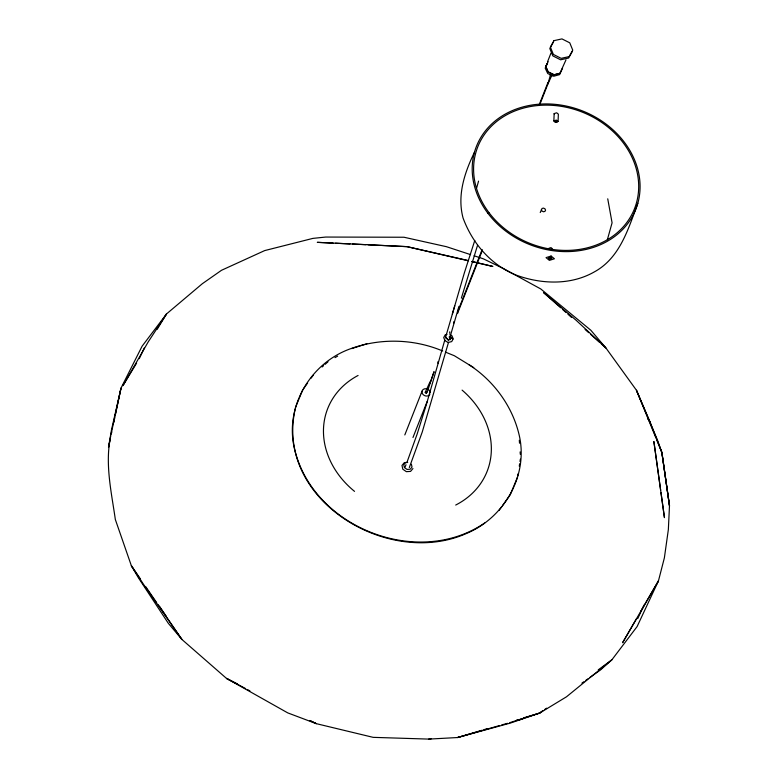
<?xml version="1.0" encoding="UTF-8"?>
<svg xmlns="http://www.w3.org/2000/svg" width="778" height="778" viewBox="0 0 778 778"><rect width="100%" height="100%" fill="white"/><g stroke="black" fill="none" stroke-linecap="round" stroke-linejoin="round"><path stroke-width="1.17" d="M437.926 363.19L437.975 361.692M449.703 333.285L449.762 331.788M453.632 323.317L453.691 321.81M430.059 383.165L434.056 371.66L427.025 392.511L426.12 393.153L425.284 392.268L430.117 381.638M540.049 103.921L547.907 83.975L550.668 74.143M553.858 120.882L554.169 113.588L556.688 112.791L558.361 114.162L558.059 121.456L555.531 122.253L553.858 120.882L556.387 120.084L558.059 121.456M549.142 258.821L548.616 257.985L549.706 257.372L551.32 257.596L551.845 258.422L550.756 259.035L549.142 258.821L549.161 258.208M550.756 259.035L550.775 258.432M295.261 408.674C274.459 499.748 387.882 568.446 466.421 533.484C503.347 518.167 527.61 477.391 519.723 437.576C513.538 407.672 494.409 381.162 468.901 364.658M517.72 475.961L518.051 473.86M519.266 466.148L519.636 463.814M520.005 461.471L520.375 459.127M110.797 435.729C104.69 463.396 111.429 491.978 115.338 519.519L131.346 565.703L138.367 577.723L168.281 623.256L181.926 639.487L226.495 678.406L287.772 712.901L316.335 723.666L373.148 737.35L428.882 739.1L457.561 737.534L510.407 723.063L539.728 713.047L566.472 696.816L611.887 659.802L637.104 626.572L658.451 580.894L664.373 557.865L668.351 529.585L669.488 505.729L661.874 452.514L657.42 439.959L636.433 390.225L605.887 347.941L590.833 330.242L540.759 288.949L503.609 268.653L483.274 258.792L474.065 255.768M111.254 433.424L121.008 388.096L142.102 346.191L166.521 313.942L202.309 283.727L221.506 270.287L264.695 250.584L312.892 238.389L325.671 237.057L404.015 237.241L446.436 246.694L470.612 254.63M110.009 440.183L108.512 447.282L111.526 429.719L121.008 388.096L115.261 415.326M111.254 434.26L111.76 431.897M113.753 422.425L114.755 417.689M448.517 342.33L422.25 432.014L409.316 467.559M476.671 187.868L478.558 181.109M607.365 239.712L612.082 222.809L607.735 198.818M445.424 337.837L464.378 272.815L474.794 240.441M444.831 339.898L426.325 404.716L417.047 434.377L406.923 462.424M452.339 314.098L454.751 305.842M449.314 339.441L458.942 306.415M461.354 298.159L477.517 245.391M474.454 152.255C464.554 172.697 456.978 195.317 463.075 218.035C472.411 243.31 490.782 264.89 516.106 275.081C541.148 284.262 570.478 285.468 594.236 271.96C620.017 257.946 628.274 228.839 637.824 203.282M547.479 61.948L550.902 53.264M404.813 434.931L422.075 391.101M482.059 249.777L457.62 311.842L457.552 313.359L482.438 250.195M539.232 104.651L547.975 82.458M412.972 437.508L427.141 401.545M405.124 466.985L406.019 464.699M565.966 59.906L559.868 73.414L553.848 74.737L548.013 71.78L545.767 66.286L547.372 63.397M540.233 212.53L542.042 208.446L543.55 208.115L545.008 208.854L545.563 210.225L544.901 211.431L543.394 211.762L541.935 211.032L541.371 209.652M295.426 407.623L299.053 398.764M299.511 397.655L302.691 389.904M513.47 486.97L510.29 494.72L502.549 505.525M513.927 485.861L517.555 477.002M547.907 83.975L551.787 75.476M644.184 604.866L637.697 618.646M139.281 358.658L144.387 347.805M548.111 61.715L545.767 66.694L548.334 72.111L554.315 74.785L560.199 73.161M547.537 63.164L545.193 68.143L547.761 73.55L553.741 76.234L559.635 74.61L562.552 68.182M553.372 42.109L549.813 48.537L552.798 55.87L560.588 59.799L568.621 58.039L572.18 51.611M449.985 339.801L450.695 338.518L450.102 337.049M425.284 392.268L426.188 391.626L425.284 392.268L426.12 393.153L426.791 391.937M636.56 618.627L622.575 642.735L658.451 580.894L640.819 611.294M136.617 363.141L122.914 385.684L148.219 341.882L166.521 313.942L157.175 329.318M303.391 388.922L307.611 383.029M311.132 378.127L313.242 375.181M499.029 510.426L501.849 506.507M412.953 468.55L410.56 471.4L406.359 471.663L402.8 469.202L401.983 465.439L404.385 462.589L407.536 462.395M322.092 367.002L323.58 365.689M325.058 364.386L328.024 361.77M548.957 248.25L550.98 247.608L552.312 248.707M542.645 710.888L539.728 713.047L509.794 722.645M598.233 669.877L611.887 659.802L600.567 669.887L589.773 677.541M542.665 710.966L539.728 713.047L523.526 717.88M544.629 709.575L546.594 708.175M581.925 683.113L583.889 681.722M585.853 680.332L587.818 678.931M334.997 357.627L337.662 356.13M484.684 523.001C416.852 569.321 309.965 526.366 293.812 445.629C285.993 406.077 309.839 365.339 346.696 350.217C377.174 337.905 412.457 338.206 442.701 351.004M351.734 348.602L366.856 343.74M481.864 730.299L457.561 737.534L499.35 725.621M484.179 729.608L487.65 728.568M501.674 724.96L507.48 723.307M549.939 74.785L551.933 75.68L553.887 75.135M447.01 334.384L445.22 334.822L443.703 337.555L444.977 340.676L448.118 342.485L451.697 341.591L453.214 338.858L451.94 335.746L449.849 334.54M516.748 720.311L522.563 718.998L516.641 720.272M407.682 462.472L405.581 462.609L403.782 464.748L404.395 467.568L407.059 469.416L410.21 469.212L412.009 467.072L411.397 464.252M333.062 243.096L317.298 242.337L407.001 246.645L468.424 260.581M335.483 243.213L350.032 243.913M352.453 244.029L365.786 244.671M368.208 244.788L407.001 246.645L468.181 260.756M471.711 261.573L492.882 266.455L471.915 261.427M445.434 352.113L454.362 355.74L473.744 367.634M309.868 720.691L316.335 723.666L310.928 720.943M237.319 683.862L226.495 678.406L245.644 688.618M247.774 689.755L249.903 690.893M560.675 307.777L543.491 292.509L576.197 320.341L605.887 347.941L601.365 343.925M562.484 309.381L566.102 312.591M567.911 314.205L571.529 317.414M585.095 329.464L588.713 332.683M590.521 334.287L599.556 342.32M449.139 337.127L450.666 338.566M550.503 74.328L551.933 75.68M448.585 340.599L445.493 337.137L448.546 340.015L450.695 338.518L449.392 336.495M450.151 336.067L452.777 339.169L451.93 338.012M166.015 615.952L159.441 606.227M140.234 578.667L131.346 565.703L143.59 584.443L181.926 639.487L158.002 604.594M145.7 586.641L156.641 602.6M655.971 438.053L636.433 390.225L650.048 422.016L661.874 452.514L669.488 505.729L661.874 452.514L656.875 440.28M554.169 113.588L554.481 114.444M660.648 490.266L653.87 441.476L664.451 517.642L660.979 492.649M519.315 440.26L519.519 443.217M520.132 451.911L520.307 454.323M462.093 390.118A85.668 71.848 21.5 0 1 455.704 505.048M354.535 491.375A85.668 71.848 21.5 0 1 358.075 375.463M429.845 394.524A4.279 3.589 21.5 0 1 423.008 394.485A4.279 3.589 21.5 0 1 424.613 388.815A4.279 3.589 21.5 0 1 430.351 392.734M553.946 40.66L550.386 47.098L553.372 54.421L561.162 58.35L569.185 56.59L572.754 50.162L569.768 42.829L561.969 38.9L553.946 40.66M556.289 120.668L554.267 121.31L555.599 122.399L557.622 121.767L556.289 120.668M551.087 256.03L546.039 257.625L549.375 260.377L554.422 258.782L551.087 256.03M431.255 738.594L428.882 739.1L431.245 738.633M650.048 422.016L647.5 417.942L650.048 422.016M488.866 212.472A84.238 70.652 21.5 0 0 631.211 215.671A84.238 70.652 21.5 0 0 548.344 105.166A84.238 70.652 21.5 0 0 488.866 212.472M487.728 213.055A85.668 71.848 21.5 0 0 632.475 216.313A85.668 71.848 21.5 0 0 548.218 103.941A85.668 71.848 21.5 0 0 487.728 213.055"/></g></svg>
